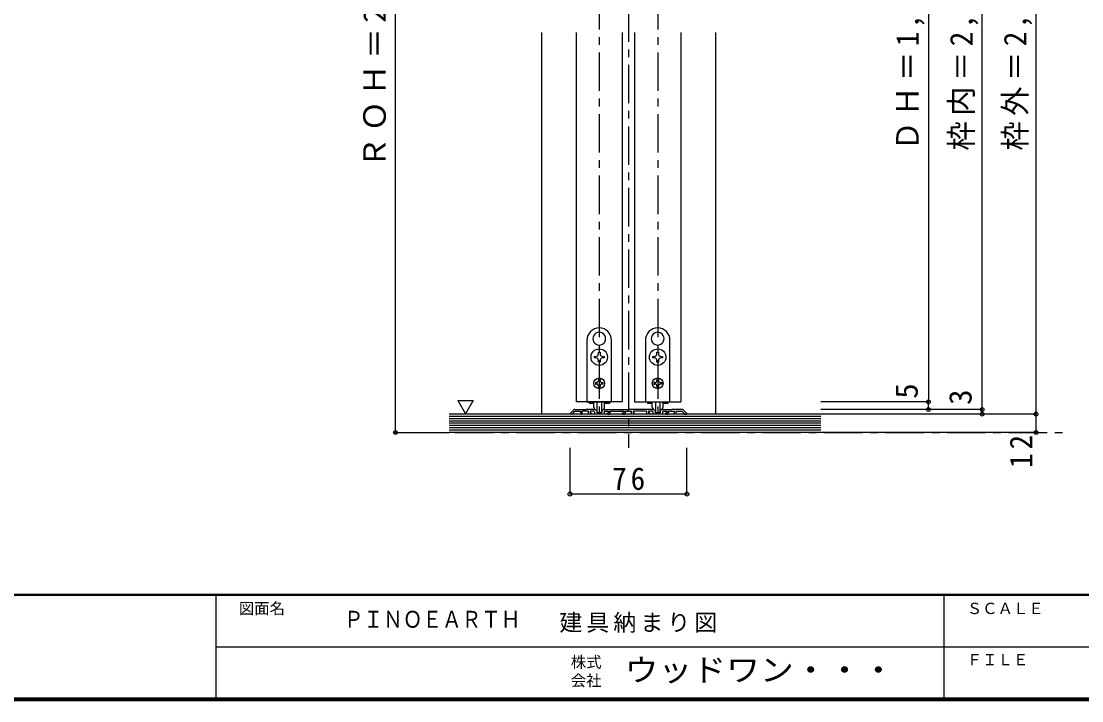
# Model space of a CAD drawing. Units: millimetres, scale not verified. Extents: x -973 to 977, y -718 to 696.
# Drawn here: x -125 to 565, y -701 to -259 of the extents above; entities that cross this region are included whole.
import ezdxf
from ezdxf.enums import TextEntityAlignment as Align

# ---------------------------------------------------------------- set-up
doc = ezdxf.new("R2010")
doc.units = ezdxf.units.MM
doc.header["$LTSCALE"] = 5
doc.header["$PDMODE"] = 32
doc.header["$PDSIZE"] = 2.5
doc.linetypes.add('CHAIN1', pattern=[8, 5, -1, 1, -1])
for name, color, linetype in [('0-1_通り芯', 4, 'CHAIN1'), ('0-3_仕上げ', 2, 'Continuous'), ('0-4_枠', 3, 'Continuous'), ('0-6_扉', 6, 'Continuous'), ('0-7_金物', 7, 'Continuous'), ('0-A_文字', 3, 'Continuous'), ('0-B_寸法', 7, 'Continuous'), ('F-1_枠', 6, 'Continuous'), ('F-A_文字', 7, 'Continuous')]:
    doc.layers.add(name, color=color, linetype=linetype)
doc.styles.add('ＭＳ ゴシック', font='')
doc.styles.get('ＭＳ ゴシック').set_extended_font_data('MS Gothic')

msp = doc.modelspace()

# ---------------------------------------------------------------- linework, layer by layer
at = {"layer": '0-1_通り芯'}
for p, q in [((250.986, -39.5), (250.986, -514.5)), ((288.986, -39.5), (288.986, -514.5)), ((117.167, -526.5), (554.486, -526.5))]:
    msp.add_line(p, q, dxfattribs=at)
at = {"layer": '0-3_仕上げ'}
for p, q in [((394.986, -514.5), (153.486, -514.5)), ((394.986, -526.5), (153.486, -526.5))]:
    msp.add_line(p, q, dxfattribs=at)
at = {"layer": '0-3_仕上げ', "color": 7}
for p, q in [((394.986, -516), (153.486, -516)), ((394.986, -517.5), (153.486, -517.5)), ((394.986, -519), (153.486, -519)), ((394.986, -520.5), (153.486, -520.5)), ((394.986, -522), (153.486, -522)), ((394.986, -523.5), (153.486, -523.5)), ((394.986, -525), (153.486, -525))]:
    msp.add_line(p, q, dxfattribs=at)
at = {"layer": '0-4_枠', "color": 4}
for p, q in [((213.486, -266.5), (213.486, -514.5)), ((326.486, -266.5), (326.486, -514.5))]:
    msp.add_line(p, q, dxfattribs=at)
at = {"layer": '0-6_扉'}
for p, q in [((235.986, -266.5), (235.986, -506.5)), ((265.986, -266.5), (265.986, -506.5)), ((273.986, -266.5), (273.986, -506.5)), ((303.986, -266.5), (303.986, -506.5)), ((265.986, -506.5), (235.986, -506.5)), ((273.986, -506.5), (303.986, -506.5))]:
    msp.add_line(p, q, dxfattribs=at)
at = {"layer": '0-7_金物', "color": 4, "linetype": 'CHAIN1'}
msp.add_line((269.986, 32.5), (269.986, -536.5), dxfattribs=at)
at = {"layer": '0-7_金物'}
for p, q in [((250.887, -461.351), (250.986, -461.45)), ((251.085, -461.351), (250.986, -461.45)), ((288.887, -461.351), (288.986, -461.45)), ((289.085, -461.351), (288.986, -461.45)), ((242.986, -466.5), (242.986, -506.5)), ((247.344, -467.489), (247.479, -467.525)), ((247.443, -467.66), (247.479, -467.525)), ((254.629, -467.489), (254.494, -467.525)), ((254.53, -467.66), (254.494, -467.525)), ((258.986, -506.5), (258.986, -466.5)), ((280.986, -466.5), (280.986, -506.5)), ((285.344, -467.489), (285.479, -467.525)), ((285.443, -467.66), (285.479, -467.525)), ((292.629, -467.489), (292.494, -467.525)), ((292.53, -467.66), (292.494, -467.525)), ((296.986, -506.5), (296.986, -466.5)), ((250.486, -475.3), (250.486, -474.35)), ((250.486, -474.35), (251.486, -474.35)), ((251.486, -474.35), (251.486, -475.3)), ((288.486, -475.3), (288.486, -474.35)), ((288.486, -474.35), (289.486, -474.35)), ((289.486, -474.35), (289.486, -475.3)), ((247.836, -477), (248.786, -477)), ((247.836, -478), (247.836, -477)), ((248.786, -478), (247.836, -478)), ((250.486, -480.65), (250.486, -479.7)), ((253.186, -477), (254.136, -477)), ((254.136, -478), (253.186, -478)), ((254.136, -477), (254.136, -478)), ((285.836, -477), (286.786, -477)), ((285.836, -478), (285.836, -477)), ((286.786, -478), (285.836, -478)), ((288.486, -480.65), (288.486, -479.7)), ((291.186, -477), (292.136, -477)), ((292.136, -478), (291.186, -478)), ((292.136, -477), (292.136, -478)), ((249.186, -494), (248.586, -494)), ((250.486, -492.1), (250.486, -492.7)), ((251.486, -492.1), (250.486, -492.1)), ((250.486, -496.3), (250.486, -496.9)), ((251.486, -492.1), (251.486, -492.7)), ((251.486, -496.3), (251.486, -496.9)), ((252.786, -494), (253.386, -494)), ((253.386, -495), (252.786, -495)), ((253.386, -494), (253.386, -495)), ((287.186, -494), (286.586, -494)), ((288.486, -492.1), (288.486, -492.7)), ((289.486, -492.1), (288.486, -492.1)), ((288.486, -496.3), (288.486, -496.9)), ((289.486, -492.1), (289.486, -492.7)), ((289.486, -496.3), (289.486, -496.9)), ((290.786, -494), (291.386, -494)), ((291.386, -495), (290.786, -495)), ((291.386, -494), (291.386, -495)), ((250.486, -496.9), (251.486, -496.9)), ((288.486, -496.9), (289.486, -496.9)), ((242.986, -506.5), (258.986, -506.5)), ((244.386, -506.5), (244.386, -507.7)), ((247.519, -507.7), (244.386, -507.7)), ((247.486, -509.921), (247.486, -506.5)), ((249.486, -506.5), (249.486, -513.121)), ((252.486, -506.5), (252.486, -513.121)), ((257.586, -507.7), (254.454, -507.7)), ((254.486, -509.921), (254.486, -506.5)), ((257.586, -506.5), (257.586, -507.7)), ((280.986, -506.5), (296.986, -506.5)), ((282.386, -506.5), (282.386, -507.7)), ((285.519, -507.7), (282.386, -507.7)), ((285.486, -509.921), (285.486, -506.5)), ((287.486, -506.5), (287.486, -513.121)), ((290.486, -506.5), (290.486, -513.121)), ((295.586, -507.7), (292.454, -507.7)), ((292.486, -509.921), (292.486, -506.5)), ((295.586, -506.5), (295.586, -507.7)), ((249.786, -513.421), (252.186, -513.421)), ((287.786, -513.421), (290.186, -513.421))]:
    msp.add_line(p, q, dxfattribs=at)
at = {"layer": '0-7_金物', "color": 3}
for p, q in [((234.411, -511.793), (232.045, -514.159)), ((233.786, -514.5), (232.186, -514.5)), ((235.118, -511.5), (241.686, -511.5)), ((238.986, -514.2), (238.986, -512.7)), ((239.286, -514.5), (239.686, -514.5)), ((239.986, -514.2), (239.986, -512.7)), ((243.986, -512.7), (239.986, -512.7)), ((241.686, -511.5), (241.986, -511.8)), ((241.986, -511.8), (242.286, -511.5)), ((247.758, -511.5), (242.286, -511.5)), ((243.986, -514.2), (243.986, -512.7)), ((245.586, -514.5), (244.286, -514.5)), ((244.986, -512.7), (244.986, -513.7)), ((247.386, -512.7), (244.986, -512.7)), ((245.586, -513.7), (244.986, -513.7)), ((247.886, -513.2), (247.886, -514.2)), ((247.911, -511.524), (249.04, -511.888)), ((253.786, -514.5), (248.186, -514.5)), ((249.386, -512.364), (249.386, -513.4)), ((249.686, -513.7), (252.286, -513.7)), ((252.586, -512.364), (252.586, -513.4)), ((254.061, -511.524), (252.933, -511.888)), ((254.086, -513.2), (254.086, -514.2)), ((254.215, -511.5), (269.686, -511.5)), ((256.386, -513.7), (256.986, -513.7)), ((256.386, -514.5), (257.686, -514.5)), ((266.386, -513.7), (266.986, -513.7)), ((266.386, -514.5), (267.686, -514.5)), ((271.986, -514.2), (271.986, -512.7)), ((273.586, -514.5), (272.286, -514.5)), ((272.986, -512.7), (272.986, -513.7)), ((281.986, -512.7), (272.986, -512.7)), ((273.586, -513.7), (272.986, -513.7)), ((281.986, -514.2), (281.986, -512.7)), ((283.586, -514.5), (282.286, -514.5)), ((282.986, -512.7), (282.986, -513.7)), ((285.386, -512.7), (282.986, -512.7)), ((283.586, -513.7), (282.986, -513.7)), ((285.886, -513.2), (285.886, -514.2)), ((285.911, -511.524), (287.04, -511.888)), ((291.786, -514.5), (286.186, -514.5)), ((287.386, -512.364), (287.386, -513.4)), ((287.686, -513.7), (290.286, -513.7)), ((290.586, -512.364), (290.586, -513.4)), ((292.061, -511.524), (290.933, -511.888)), ((292.086, -513.2), (292.086, -514.2)), ((292.215, -511.5), (297.686, -511.5)), ((294.386, -513.7), (294.986, -513.7)), ((294.386, -514.5), (295.686, -514.5)), ((299.986, -514.2), (299.986, -512.7)), ((300.686, -514.5), (300.286, -514.5)), ((305.986, -513.914), (304.772, -512.7)), ((305.562, -511.793), (307.928, -514.159)), ((305.986, -514.3), (305.986, -513.914)), ((306.186, -514.5), (307.786, -514.5))]:
    msp.add_line(p, q, dxfattribs=at)
at = {"layer": '0-7_金物'}
for points in [[(251.486, -479.7), (251.486, -480.65), (250.486, -480.65)], [(289.486, -479.7), (289.486, -480.65), (288.486, -480.65)], [(248.586, -494), (248.586, -495), (249.186, -495)], [(286.586, -494), (286.586, -495), (287.186, -495)]]:
    msp.add_lwpolyline(points, dxfattribs=at)
at = {"layer": '0-7_金物', "color": 3}
for points in [[(233.986, -514.3), (233.986, -513.914), (235.2, -512.7), (238.986, -512.7)], [(254.586, -512.7), (256.986, -512.7), (256.986, -513.7)], [(257.986, -514.2), (257.986, -512.7), (266.986, -512.7), (266.986, -513.7)], [(267.986, -514.2), (267.986, -512.7), (271.986, -512.7)], [(285.758, -511.5), (270.286, -511.5), (269.986, -511.8), (269.686, -511.5)], [(292.586, -512.7), (294.986, -512.7), (294.986, -513.7)], [(295.986, -514.2), (295.986, -512.7), (299.986, -512.7)], [(304.855, -511.5), (298.286, -511.5), (297.986, -511.8), (297.686, -511.5)], [(300.986, -514.2), (300.986, -512.7), (304.772, -512.7)]]:
    msp.add_lwpolyline(points, dxfattribs=at)
at = {"layer": '0-7_金物'}
for centre, radius in [((250.986, -477.5), 5.35), ((288.986, -477.5), 5.35), ((250.986, -494.5), 3.5), ((288.986, -494.5), 3.5)]:
    msp.add_circle(centre, radius, dxfattribs=at)
for centre, radius, start, end in [((250.986, -466.5), 8, 0, 180), ((250.986, -465.5), 4.15, 91.3645, 208.6355), ((250.986, -465.5), 4.15, 331.3645, 88.6355), ((288.986, -466.5), 8, 0, 180), ((288.986, -465.5), 4.15, 91.3645, 208.6355), ((288.986, -465.5), 4.15, 331.3645, 88.6355), ((250.986, -465.5), 4.15, 211.3645, 328.6355), ((288.986, -465.5), 4.15, 211.3645, 328.6355), ((248.786, -475.3), 1.7, 270, 0), ((253.186, -475.3), 1.7, 180, 270), ((286.786, -475.3), 1.7, 270, 0), ((291.186, -475.3), 1.7, 180, 270), ((248.786, -479.7), 1.7, 0, 90), ((253.186, -479.7), 1.7, 90, 180), ((286.786, -479.7), 1.7, 0, 90), ((291.186, -479.7), 1.7, 90, 180), ((249.186, -492.7), 1.3, 270, 0), ((249.186, -496.3), 1.3, 0, 90), ((252.786, -492.7), 1.3, 180, 270), ((252.786, -496.3), 1.3, 90, 180), ((287.186, -492.7), 1.3, 270, 0), ((287.186, -496.3), 1.3, 0, 90), ((290.786, -492.7), 1.3, 180, 270), ((290.786, -496.3), 1.3, 90, 180), ((249.486, -509.921), 2, 180, 264.78409), ((252.486, -509.921), 2, 275.21591, 0), ((287.486, -509.921), 2, 180, 264.78409), ((290.486, -509.921), 2, 275.21591, 0), ((249.286, -512.112), 0.2, 0, 84.78409), ((249.786, -513.121), 0.3, 180, 270), ((252.186, -513.121), 0.3, 270, 0), ((252.686, -512.112), 0.2, 95.21591, 180), ((287.286, -512.112), 0.2, 0, 84.78409), ((287.786, -513.121), 0.3, 180, 270), ((290.186, -513.121), 0.3, 270, 0), ((290.686, -512.112), 0.2, 95.21591, 180)]:
    msp.add_arc(centre, radius, start, end, dxfattribs=at)
at = {"layer": '0-7_金物', "color": 3}
for centre, radius, start, end in [((232.186, -514.3), 0.2, 135, 270), ((233.786, -514.3), 0.2, 270, 0), ((235.118, -512.5), 1, 90, 135), ((239.286, -514.2), 0.3, 180, 270), ((239.686, -514.2), 0.3, 270, 0), ((244.286, -514.2), 0.3, 180, 270), ((245.586, -514.1), 0.4, 0, 90), ((245.586, -514.1), 0.4, 270, 0), ((247.386, -513.2), 0.5, 0, 90), ((247.758, -512), 0.5, 72.1213, 90), ((248.186, -514.2), 0.3, 180, 270), ((248.886, -512.364), 0.5, 0, 72.1213), ((249.686, -513.4), 0.3, 180, 270), ((252.286, -513.4), 0.3, 270, 0), ((253.086, -512.364), 0.5, 107.8787, 180), ((253.786, -514.2), 0.3, 270, 0), ((254.215, -512), 0.5, 90, 107.8787), ((254.586, -513.2), 0.5, 90, 180), ((256.386, -514.1), 0.4, 90, 180), ((256.386, -514.1), 0.4, 180, 270), ((257.686, -514.2), 0.3, 270, 0), ((266.386, -514.1), 0.4, 90, 180), ((266.386, -514.1), 0.4, 180, 270), ((267.686, -514.2), 0.3, 270, 0), ((272.286, -514.2), 0.3, 180, 270), ((273.586, -514.1), 0.4, 0, 90), ((273.586, -514.1), 0.4, 270, 0), ((282.286, -514.2), 0.3, 180, 270), ((283.586, -514.1), 0.4, 0, 90), ((283.586, -514.1), 0.4, 270, 0), ((285.386, -513.2), 0.5, 0, 90), ((285.758, -512), 0.5, 72.1213, 90), ((286.186, -514.2), 0.3, 180, 270), ((286.886, -512.364), 0.5, 0, 72.1213), ((287.686, -513.4), 0.3, 180, 270), ((290.286, -513.4), 0.3, 270, 0), ((291.086, -512.364), 0.5, 107.8787, 180), ((291.786, -514.2), 0.3, 270, 0), ((292.215, -512), 0.5, 90, 107.8787), ((292.586, -513.2), 0.5, 90, 180), ((294.386, -514.1), 0.4, 90, 180), ((294.386, -514.1), 0.4, 180, 270), ((295.686, -514.2), 0.3, 270, 0), ((300.286, -514.2), 0.3, 180, 270), ((300.686, -514.2), 0.3, 270, 0), ((304.855, -512.5), 1, 45, 90), ((306.186, -514.3), 0.2, 180, 270), ((307.786, -514.3), 0.2, 270, 45)]:
    msp.add_arc(centre, radius, start, end, dxfattribs=at)
at = {"layer": '0-A_文字', "color": 7}
msp.add_line((159.051, -505.686), (164.051, -514.347), dxfattribs=at)
msp.add_lwpolyline([(159.051, -505.686), (169.051, -505.686), (164.051, -514.347)], dxfattribs=at)
at = {"layer": '0-B_寸法', "color": 4}
for p, q in [((118.486, -526.5), (118.486, -17.5)), ((499.986, -511.5), (499.986, -25.5)), ((534.986, -526.5), (534.986, -25.5)), ((464.986, -55.5), (464.986, -506.5)), ((464.986, -506.5), (394.986, -506.5)), ((464.986, -511.5), (464.986, -506.5)), ((499.986, -511.5), (394.986, -511.5)), ((464.986, -511.5), (394.986, -511.5)), ((534.986, -514.5), (394.986, -514.5)), ((499.986, -514.5), (499.986, -511.5)), ((118.486, -526.5), (153.486, -526.5)), ((534.986, -526.5), (394.986, -526.5)), ((231.986, -566.5), (231.986, -536.5)), ((307.986, -566.5), (307.986, -536.5)), ((307.986, -566.5), (231.986, -566.5))]:
    msp.add_line(p, q, dxfattribs=at)
at = {"layer": '0-B_寸法'}
for p in [(464.986, -506.5), (464.986, -511.5), (499.986, -511.5), (499.986, -514.5), (534.986, -514.5), (118.486, -526.5), (534.986, -526.5), (231.986, -566.5), (307.986, -566.5)]:
    msp.add_point(p, dxfattribs=at)
at = {"layer": 'F-1_枠'}
for p, q in [((976.653, -631.667), (-973.347, -631.667)), ((976.653, -632.5), (-973.347, -632.5)), ((1.653, -632.5), (1.653, -699.167)), ((474.986, -632.5), (474.986, -699.167)), ((1.653, -665.833), (974.986, -665.834)), ((976.653, -699.167), (-973.347, -699.167)), ((976.653, -700), (-973.347, -700)), ((976.653, -700.833), (-973.347, -700.833))]:
    msp.add_line(p, q, dxfattribs=at)

# ---------------------------------------------------------------- texts
at = {"layer": '0-B_寸法', "style": 'ＭＳ ゴシック'}
for s, p in [('5', (462.486, -504.5)), ('3', (497.486, -508.5))]:
    msp.add_text(s, height=14.66, rotation=90, dxfattribs=at).set_placement(p, align=Align.BOTTOM_LEFT)
at = {"layer": '0-B_寸法', "char_height": 14.66, "attachment_point": 7, "rotation": 90, "style": 'ＭＳ ゴシック'}
for s, insert in [('\\T1.18;ＲＯＨ＝2,055', (115.986, -354.5)), ('\\T1.19;\\W0.95;ＤＨ＝1,983', (462.486, -343.25)), ('\\T1.19;\\W0.95;枠内＝2,002', (497.486, -343.25)), ('\\T1.19;\\W0.95;枠外＝2,035', (532.486, -343.25)), ('\\T1.27;\\W0.95;12', (532.486, -549.544))]:
    msp.add_mtext(s, dxfattribs=dict(at, insert=insert))
at = {"layer": '0-B_寸法', "insert": (259.361, -564), "char_height": 14.66, "attachment_point": 7, "style": 'ＭＳ ゴシック'}
msp.add_mtext('\\T1.27;\\W0.95;76', dxfattribs=at)
at = {"layer": 'F-A_文字', "style": 'ＭＳ ゴシック'}
for s, p in [('図面名', (16.653, -646.667)), ('ＳＣＡＬＥ', (489.986, -646.667)), ('株式', (232.486, -681.5)), ('ＦＩＬＥ', (489.986, -680)), ('会社', (232.486, -693.5))]:
    msp.add_text(s, height=7.331, dxfattribs=at).set_placement(p, align=Align.BOTTOM_LEFT)
for s, height, width, p in [('ＰＩＮＯＥＡＲＴＨ', 11, 0.85, (84.986, -656.667)), ('ウッドワン・・・', 14.66, 1.1, (267.486, -692.5))]:
    msp.add_text(s, height=height, dxfattribs=dict(at, width=width)).set_placement(p, align=Align.BOTTOM_LEFT)
at = {"layer": 'F-A_文字', "insert": (224.986, -656.667), "char_height": 11, "attachment_point": 7, "style": 'ＭＳ ゴシック'}
msp.add_mtext('\\T1.17;建具納まり図', dxfattribs=at)

doc.saveas('drawing.dxf')
